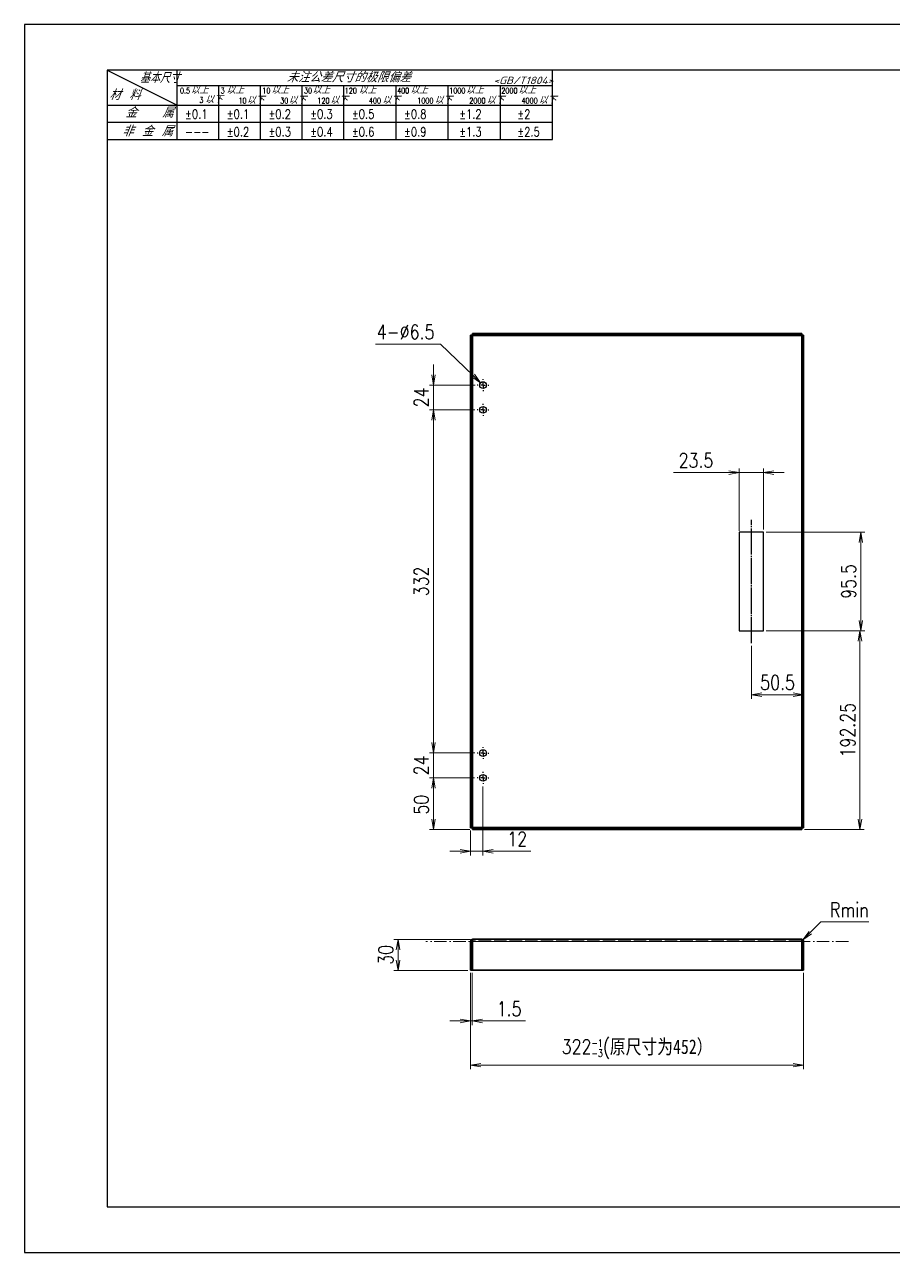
# Model space of a CAD drawing. Header units: millimetres. Extents: x 11446 to 13880, y 14208 to 16802.
# Drawn here: x 11446 to 12286, y 14208 to 15396 of the extents above; entities that cross this region are included whole.
import ezdxf

# ---------------------------------------------------------------- set-up
doc = ezdxf.new("R2010")
doc.units = ezdxf.units.MM
doc.header["$PDMODE"] = 35
for name, pattern in [('AM_ISO02W050x2', [3.75, 3, -0.75]), ('AM_ISO08W050x2', [9, 6, -0.75, 1.5, -0.75]), ('DASHDOT', [18.5, 12, -3, 0.5, -3]), ('DASHED', [15, 12, -3]), ('SLD-中心线', [34.29, 30.48, -1.27, 1.27, -1.27]), ('SLD-实线', [0])]:
    doc.linetypes.add(name, pattern=pattern)
doc.layers.add('CENTER', color=2, linetype='AM_ISO08W050x2', lineweight=18)
doc.layers.add('HIDDEN', color=1, linetype='AM_ISO02W050x2', lineweight=18)
for name, color, linetype in [('CYLINDER', 141, 'Continuous'), ('图\\M+19E79\\M+195B6\\M+18E9A', 7, 'Continuous'), ('标注', 5, 'Continuous')]:
    doc.layers.add(name, color=color, linetype=linetype)
doc.styles.add('DIM', font='romans.shx', dxfattribs={"width": 0.8, "bigfont": 'bigfont.shx'})
doc.styles.add('GB', font='gbeitc.shx', dxfattribs={"bigfont": 'gbcbig.shx'})
doc.dimstyles.new('YH 1-4', dxfattribs={"dimscale": 4, "dimtxt": 3.5, "dimasz": 2.5, "dimexe": 1, "dimexo": 0.625, "dimgap": 1.2, "dimtad": 3, "dimdsep": 46, "dimtxsty": 'DIM', "dimblk": 'OPEN', "dimcen": 0, "dimclrd": 8, "dimclre": 8, "dimclrt": 2, "dimazin": 2, "dimtfac": 0.5, "dimtmove": 0, "dimatfit": 3, "dimldrblk": 'OPEN', "dimfxl": 0, "dimtolj": 2, "dimlwd": 13, "dimlwe": 13, "dimarcsym": 0})
doc.dimstyles.new('YH 1-4$3', dxfattribs={"dimscale": 4, "dimtxt": 3.5, "dimasz": 2.5, "dimexe": 1, "dimexo": 0.625, "dimgap": 1.2, "dimtad": 3, "dimtoh": 1, "dimdsep": 46, "dimtxsty": 'DIM', "dimblk": 'OPEN', "dimcen": 0, "dimclrd": 8, "dimclre": 8, "dimclrt": 2, "dimazin": 2, "dimtfac": 0.5, "dimtofl": 0, "dimtmove": 0, "dimatfit": 3, "dimldrblk": 'OPEN', "dimfxl": 0, "dimtolj": 2, "dimlwd": 13, "dimlwe": 13, "dimarcsym": 0})
doc.dimstyles.new('YH 1-4$4', dxfattribs={"dimscale": 4, "dimtxt": 3.5, "dimasz": 2.5, "dimexe": 1, "dimexo": 0.625, "dimgap": 1.2, "dimtad": 3, "dimtoh": 1, "dimdsep": 46, "dimtxsty": 'DIM', "dimblk": 'OPEN', "dimcen": 0, "dimclrd": 8, "dimclre": 8, "dimclrt": 2, "dimazin": 2, "dimtfac": 0.5, "dimtofl": 0, "dimtmove": 0, "dimatfit": 3, "dimldrblk": 'OPEN', "dimfxl": 0, "dimtolj": 2, "dimlwd": 13, "dimlwe": 13, "dimarcsym": 0})

# ---------------------------------------------------------------- blocks, each defined once
blk = doc.blocks.new('YH A3')
at = {"layer": 'Defpoints', "linetype": 'Continuous'}
for p, q in [((0, 297), (0, 0)), ((420, 297), (0, 297)), ((0, 0), (420, 0))]:
    blk.add_line(p, q, dxfattribs=at)
at = {"layer": '图\\M+19E79\\M+195B6\\M+18E9A', "linetype": 'Continuous'}
for p, q in [((20, 286), (20, 11)), ((410, 286), (20, 286)), ((20, 11), (410, 11))]:
    blk.add_line(p, q, dxfattribs=at)
at = {"layer": '图\\M+19E79\\M+195B6\\M+18E9A', "color": 9}
for p, q in [((20, 286), (36.88, 277.54)), ((36.88, 269.2), (36.88, 286)), ((127.6, 269.2), (127.6, 286)), ((36.88, 282.22), (127.6, 282.22)), ((46.96, 269.2), (46.96, 282.22)), ((57.04, 269.2), (57.04, 282.22)), ((67.12, 269.2), (67.12, 282.22)), ((77.2, 269.2), (77.2, 282.22)), ((89.8, 269.2), (89.8, 282.22)), ((102.4, 269.2), (102.4, 282.22)), ((115, 269.2), (115, 282.22)), ((20, 277.54), (127.6, 277.54)), ((20, 273.37), (127.6, 273.37)), ((20, 269.2), (127.6, 269.2))]:
    blk.add_line(p, q, dxfattribs=at)
for s, height, style, width, p in [('基本尺寸', 2.52, 'GB', 1.2, (27.84, 282.88)), ('未注公差尺寸的极限偏差', 2.52, 'GB', 1.5, (63.32, 283.02)), ('<GB/T1804>', 1.8, 'GB', 1.3, (113.29, 282.59)), ('材 料', 2.52, 'GB', 1.5, (20.42, 278.77)), ('0.5', 1.35, 'DIM', 0.7, (37.54, 280.35)), ('以上', 1.62, 'GB', 1.3, (40.15, 280.3)), ('3', 1.35, 'DIM', 0.8, (42.24, 278.06)), ('以下', 1.62, 'GB', 1.3, (43.61, 278.01)), ('3', 1.35, 'DIM', 0.8, (47.39, 280.35)), ('以上', 1.62, 'GB', 1.3, (48.76, 280.3)), ('10', 1.35, 'DIM', 0.8, (51.7, 277.92)), ('以下', 1.62, 'GB', 1.3, (53.69, 277.87)), ('10', 1.35, 'DIM', 0.8, (57.47, 280.35)), ('以上', 1.62, 'GB', 1.3, (59.6, 280.3)), ('30', 1.35, 'DIM', 0.8, (61.78, 277.92)), ('以下', 1.62, 'GB', 1.3, (63.77, 277.87)), ('30', 1.35, 'DIM', 0.8, (67.55, 280.35)), ('以上', 1.62, 'GB', 1.3, (69.53, 280.3)), ('120', 1.35, 'DIM', 0.8, (70.77, 277.92)), ('以下', 1.62, 'GB', 1.3, (73.85, 277.87)), ('120', 1.35, 'DIM', 0.8, (77.39, 280.35)), ('以上', 1.62, 'GB', 1.3, (80.72, 280.3)), ('400', 1.35, 'DIM', 0.8, (83.21, 277.92)), ('以下', 1.62, 'GB', 1.3, (86.45, 277.87)), ('400', 1.35, 'DIM', 0.8, (90.03, 280.35)), ('以上', 1.62, 'GB', 1.3, (93.19, 280.3)), ('1000', 1.35, 'DIM', 0.8, (94.92, 277.92)), ('以下', 1.62, 'GB', 1.3, (99.05, 277.87)), ('1000', 1.35, 'DIM', 0.8, (102.63, 280.35)), ('以上', 1.62, 'GB', 1.3, (106.67, 280.3)), ('2000', 1.35, 'DIM', 0.8, (107.5, 277.92)), ('以下', 1.62, 'GB', 1.3, (111.65, 277.87)), ('2000', 1.35, 'DIM', 0.8, (115.23, 280.35)), ('以上', 1.62, 'GB', 1.3, (119.31, 280.3)), ('4000', 1.35, 'DIM', 0.8, (120.1, 277.92)), ('以下', 1.62, 'GB', 1.3, (124.25, 277.87)), ('金   属', 2.52, 'GB', 1.5, (24.33, 274.48)), ('\\M+1817D0.1', 2.205, 'DIM', 0.8, (38.78, 274.23)), ('\\M+1817D0.1', 2.205, 'DIM', 0.8, (48.86, 274.23)), ('\\M+1817D0.2', 2.205, 'DIM', 0.8, (58.94, 274.23)), ('\\M+1817D0.3', 2.205, 'DIM', 0.8, (69.02, 274.23)), ('\\M+1817D0.5', 2.205, 'DIM', 0.8, (79.1, 274.23)), ('\\M+1817D0.8', 2.205, 'DIM', 0.8, (91.7, 274.23)), ('\\M+1817D1.2', 2.205, 'DIM', 0.8, (105.02, 274.23)), ('\\M+1817D2', 2.205, 'DIM', 0.8, (119.09, 274.23)), ('非 金 属', 2.52, 'GB', 1.5, (23.53, 269.99)), ('---', 2.205, 'DIM', 0.8, (38.78, 269.94)), ('\\M+1817D0.2', 2.205, 'DIM', 0.8, (48.86, 269.94)), ('\\M+1817D0.3', 2.205, 'DIM', 0.8, (58.94, 269.94)), ('\\M+1817D0.4', 2.205, 'DIM', 0.8, (69.02, 269.94)), ('\\M+1817D0.6', 2.205, 'DIM', 0.8, (79.1, 269.94)), ('\\M+1817D0.9', 2.205, 'DIM', 0.8, (91.7, 269.94)), ('\\M+1817D1.3', 2.205, 'DIM', 0.8, (105.02, 269.94)), ('\\M+1817D2.5', 2.205, 'DIM', 0.8, (119.09, 269.94))]:
    blk.add_text(s, height=height, dxfattribs=dict(at, style=style, width=width)).set_placement(p)
blk = doc.blocks.new('_Open')
at = {"color": 0, "linetype": 'ByBlock', "lineweight": -2}
for p, q in [((-1, 0.17), (0, 0)), ((-1, -0.17), (0, 0)), ((0, 0), (-1, 0))]:
    blk.add_line(p, q, dxfattribs=at)
blk = doc.blocks.new('*D3')
at = {"layer": 'CYLINDER', "color": 8, "lineweight": 13, "transparency": 16777216}
for p, q in [((9710.9, -3228.7), (9637, -3228.7)), ((9641, -3248.7), (9641, -3238.7)), ((9708.6, -3258.7), (9637, -3258.7))]:
    blk.add_line(p, q, dxfattribs=at)
at = {"layer": 'Defpoints', "color": 0, "transparency": 16777216}
for p in [(9641, -3228.7), (9713.4, -3228.7), (9711.1, -3258.7)]:
    blk.add_point(p, dxfattribs=at)
at = {"layer": 'CYLINDER', "color": 8, "lineweight": 13, "transparency": 16777216, "xscale": 10, "yscale": 10, "zscale": 10}
for p, rotation in [((9641, -3228.7), 90), ((9641, -3258.7), 270)]:
    blk.add_blockref('_Open', p, dxfattribs=dict(at, rotation=rotation))
at = {"layer": 'CYLINDER', "color": 2, "transparency": 16777216, "insert": (9629.2, -3243.7), "char_height": 14, "attachment_point": 5, "rotation": 90, "style": 'DIM'}
blk.add_mtext('\\A2;30', dxfattribs=at)
blk = doc.blocks.new('*D10')
at = {"layer": 'CYLINDER', "color": 8, "lineweight": 13, "transparency": 16777216}
for p, q in [((9711.1, -3261.2), (9711.1, -3354.4)), ((10033.1, -3261.2), (10033.1, -3354.4)), ((9721.1, -3350.4), (10023.1, -3350.4))]:
    blk.add_line(p, q, dxfattribs=at)
at = {"layer": 'Defpoints', "color": 0, "transparency": 16777216}
for p in [(9711.1, -3258.7), (10033.1, -3258.7), (10033.1, -3350.4)]:
    blk.add_point(p, dxfattribs=at)
at = {"layer": 'CYLINDER', "color": 8, "lineweight": 13, "transparency": 16777216, "xscale": 10, "yscale": 10, "zscale": 10, "rotation": 180}
blk.add_blockref('_Open', (9711.1, -3350.4), dxfattribs=at)
at = {"layer": 'CYLINDER', "color": 8, "lineweight": 13, "transparency": 16777216, "xscale": 10, "yscale": 10, "zscale": 10}
blk.add_blockref('_Open', (10033.1, -3350.4), dxfattribs=at)
at = {"layer": 'CYLINDER', "color": 2, "transparency": 16777216, "insert": (9872.1, -3334.9), "char_height": 14, "attachment_point": 5, "style": 'DIM'}
blk.add_mtext('\\A2;322{\\H7.000000;\\S-1^ -3;}{\\Fromans,bigfont|c134;(\\fSimSun|b0|i0|c134|p2;原尺寸为452）}', dxfattribs=at)
blk = doc.blocks.new('*D11')
at = {"layer": 'CYLINDER', "color": 8, "lineweight": 13, "transparency": 16777216}
for p, q in [((10049.8, -3211.9), (10039.5, -3222.2)), ((10096, -3211.9), (10049.8, -3211.9))]:
    blk.add_line(p, q, dxfattribs=at)
at = {"layer": 'Defpoints', "color": 0, "transparency": 16777216}
for p in [(10030.9, -3230.9), (10032.5, -3229.3)]:
    blk.add_point(p, dxfattribs=at)
at = {"layer": 'CYLINDER', "color": 8, "lineweight": 13, "transparency": 16777216, "xscale": 10, "yscale": 10, "zscale": 10, "rotation": 225.1577611091042}
blk.add_blockref('_Open', (10032.5, -3229.3), dxfattribs=at)
at = {"layer": 'CYLINDER', "color": 2, "transparency": 16777216, "insert": (10077.3, -3200.1), "char_height": 14, "attachment_point": 5, "style": 'DIM'}
blk.add_mtext('\\A2;{\\Fromans,bigfont|c134;Rmin}', dxfattribs=at)
blk = doc.blocks.new('*D12')
at = {"layer": 'CYLINDER', "color": 8, "lineweight": 13, "transparency": 16777216}
for p, q in [((9711.1, -3261.2), (9711.1, -3311.7)), ((9712.6, -3261.2), (9712.6, -3311.7)), ((9701.1, -3307.7), (9691.1, -3307.7)), ((9711.1, -3307.7), (9712.6, -3307.7)), ((9722.6, -3307.7), (9764.1, -3307.7))]:
    blk.add_line(p, q, dxfattribs=at)
at = {"layer": 'Defpoints', "color": 0, "transparency": 16777216}
for p in [(9711.1, -3258.7), (9712.6, -3258.7), (9712.6, -3307.7)]:
    blk.add_point(p, dxfattribs=at)
at = {"layer": 'CYLINDER', "color": 8, "lineweight": 13, "transparency": 16777216, "xscale": 10, "yscale": 10, "zscale": 10}
blk.add_blockref('_Open', (9711.1, -3307.7), dxfattribs=at)
at = {"layer": 'CYLINDER', "color": 8, "lineweight": 13, "transparency": 16777216, "xscale": 10, "yscale": 10, "zscale": 10, "rotation": 180}
blk.add_blockref('_Open', (9712.6, -3307.7), dxfattribs=at)
at = {"layer": 'CYLINDER', "color": 2, "transparency": 16777216, "insert": (9748.4, -3295.9), "char_height": 14, "attachment_point": 5, "style": 'DIM'}
blk.add_mtext('\\A2;1.5', dxfattribs=at)
blk = doc.blocks.new('*D23')
at = {"layer": 'CYLINDER', "color": 8, "lineweight": 13, "transparency": 16777216}
for p, q in [((9996.9, -2930.2), (10091.6, -2930.2)), ((10087.6, -2940.2), (10087.6, -3112.4)), ((10034, -3122.4), (10091.6, -3122.4))]:
    blk.add_line(p, q, dxfattribs=at)
at = {"layer": 'Defpoints', "color": 0, "transparency": 16777216}
for p in [(9994.4, -2930.2), (10031.5, -3122.4), (10087.6, -3122.4)]:
    blk.add_point(p, dxfattribs=at)
at = {"layer": 'CYLINDER', "color": 8, "lineweight": 13, "transparency": 16777216, "xscale": 10, "yscale": 10, "zscale": 10}
for p, rotation in [((10087.6, -2930.2), 90), ((10087.6, -3122.4), 270)]:
    blk.add_blockref('_Open', p, dxfattribs=dict(at, rotation=rotation))
at = {"layer": 'CYLINDER', "color": 2, "transparency": 16777216, "insert": (10075.8, -3026.3), "char_height": 14, "attachment_point": 5, "rotation": 90, "style": 'DIM'}
blk.add_mtext('\\A2;192.25', dxfattribs=at)
blk = doc.blocks.new('*D24')
at = {"layer": 'CYLINDER', "color": 8, "lineweight": 13, "transparency": 16777216}
for p, q in [((9996.9, -2834.7), (10092.4, -2834.7)), ((10088.4, -2920.2), (10088.4, -2844.7)), ((9996.9, -2930.2), (10092.4, -2930.2))]:
    blk.add_line(p, q, dxfattribs=at)
at = {"layer": 'Defpoints', "color": 0, "transparency": 16777216}
for p in [(9994.4, -2834.7), (10088.4, -2834.7), (9994.4, -2930.2)]:
    blk.add_point(p, dxfattribs=at)
at = {"layer": 'CYLINDER', "color": 8, "lineweight": 13, "transparency": 16777216, "xscale": 10, "yscale": 10, "zscale": 10}
for p, rotation in [((10088.4, -2834.7), 90), ((10088.4, -2930.2), 270)]:
    blk.add_blockref('_Open', p, dxfattribs=dict(at, rotation=rotation))
at = {"layer": 'CYLINDER', "color": 2, "transparency": 16777216, "insert": (10076.6, -2882.4), "char_height": 14, "attachment_point": 5, "rotation": 90, "style": 'DIM'}
blk.add_mtext('\\A2;95.5', dxfattribs=at)
blk = doc.blocks.new('*D25')
at = {"layer": 'CYLINDER', "color": 8, "lineweight": 13, "transparency": 16777216}
for p, q in [((9960.9, -2777.1), (9907.2, -2777.1)), ((9970.9, -2833.3), (9970.9, -2773.1)), ((9994.4, -2777.1), (9970.9, -2777.1)), ((9994.4, -2832.2), (9994.4, -2773.1)), ((10004.4, -2777.1), (10014.4, -2777.1))]:
    blk.add_line(p, q, dxfattribs=at)
at = {"layer": 'Defpoints', "color": 0, "transparency": 16777216}
for p in [(9994.4, -2777.1), (9970.9, -2835.8), (9994.4, -2834.7)]:
    blk.add_point(p, dxfattribs=at)
at = {"layer": 'CYLINDER', "color": 8, "lineweight": 13, "transparency": 16777216, "xscale": 10, "yscale": 10, "zscale": 10}
blk.add_blockref('_Open', (9970.9, -2777.1), dxfattribs=at)
at = {"layer": 'CYLINDER', "color": 8, "lineweight": 13, "transparency": 16777216, "xscale": 10, "yscale": 10, "zscale": 10, "rotation": 180}
blk.add_blockref('_Open', (9994.4, -2777.1), dxfattribs=at)
at = {"layer": 'CYLINDER', "color": 2, "transparency": 16777216, "insert": (9929, -2765.3), "char_height": 14, "attachment_point": 5, "style": 'DIM'}
blk.add_mtext('\\A2;23.5', dxfattribs=at)
blk = doc.blocks.new('*D26')
at = {"layer": 'CYLINDER', "color": 8, "lineweight": 13, "transparency": 16777216}
for p, q in [((9982.6, -2944.7), (9982.6, -2996)), ((10033.1, -2948.2), (10033.1, -2996)), ((9992.6, -2992), (10023.1, -2992))]:
    blk.add_line(p, q, dxfattribs=at)
at = {"layer": 'Defpoints', "color": 0, "transparency": 16777216}
for p in [(9982.6, -2942.2), (10033.1, -2945.7), (10033.1, -2992)]:
    blk.add_point(p, dxfattribs=at)
at = {"layer": 'CYLINDER', "color": 8, "lineweight": 13, "transparency": 16777216, "xscale": 10, "yscale": 10, "zscale": 10, "rotation": 180}
blk.add_blockref('_Open', (9982.6, -2992), dxfattribs=at)
at = {"layer": 'CYLINDER', "color": 8, "lineweight": 13, "transparency": 16777216, "xscale": 10, "yscale": 10, "zscale": 10}
blk.add_blockref('_Open', (10033.1, -2992), dxfattribs=at)
at = {"layer": 'CYLINDER', "color": 2, "transparency": 16777216, "insert": (10007.9, -2980.2), "char_height": 14, "attachment_point": 5, "style": 'DIM'}
blk.add_mtext('\\A2;50.5', dxfattribs=at)
blk = doc.blocks.new('*D27')
at = {"layer": 'CYLINDER', "color": 8, "lineweight": 13, "transparency": 16777216}
for p, q in [((9714.9, -3072.4), (9671.3, -3072.4)), ((9675.3, -3082.4), (9675.3, -3112.4)), ((9710.3, -3122.4), (9671.3, -3122.4))]:
    blk.add_line(p, q, dxfattribs=at)
at = {"layer": 'Defpoints', "color": 0, "transparency": 16777216}
for p in [(9717.4, -3072.4), (9675.3, -3122.4), (9712.8, -3122.4)]:
    blk.add_point(p, dxfattribs=at)
at = {"layer": 'CYLINDER', "color": 8, "lineweight": 13, "transparency": 16777216, "xscale": 10, "yscale": 10, "zscale": 10}
for p, rotation in [((9675.3, -3072.4), 90), ((9675.3, -3122.4), 270)]:
    blk.add_blockref('_Open', p, dxfattribs=dict(at, rotation=rotation))
at = {"layer": 'CYLINDER', "color": 2, "transparency": 16777216, "insert": (9663.5, -3098.4), "char_height": 14, "attachment_point": 5, "rotation": 90, "style": 'DIM'}
blk.add_mtext('\\A2;50', dxfattribs=at)
blk = doc.blocks.new('*D28')
at = {"layer": 'CYLINDER', "color": 8, "lineweight": 13, "transparency": 16777216}
for p, q in [((9675.3, -3038.4), (9675.3, -3028.4)), ((9714.9, -3048.4), (9671.3, -3048.4)), ((9675.3, -3072.4), (9675.3, -3048.4)), ((9714.9, -3072.4), (9671.3, -3072.4)), ((9675.3, -3082.4), (9675.3, -3092.4))]:
    blk.add_line(p, q, dxfattribs=at)
at = {"layer": 'Defpoints', "color": 0, "transparency": 16777216}
for p in [(9675.3, -3048.4), (9717.4, -3048.4), (9717.4, -3072.4)]:
    blk.add_point(p, dxfattribs=at)
at = {"layer": 'CYLINDER', "color": 8, "lineweight": 13, "transparency": 16777216, "xscale": 10, "yscale": 10, "zscale": 10}
for p, rotation in [((9675.3, -3048.4), 270), ((9675.3, -3072.4), 90)]:
    blk.add_blockref('_Open', p, dxfattribs=dict(at, rotation=rotation))
at = {"layer": 'CYLINDER', "color": 2, "transparency": 16777216, "insert": (9663.5, -3060.4), "char_height": 14, "attachment_point": 5, "rotation": 90, "style": 'DIM'}
blk.add_mtext('\\A2;24', dxfattribs=at)
blk = doc.blocks.new('*D29')
at = {"layer": 'CYLINDER', "color": 8, "lineweight": 13, "transparency": 16777216}
for p, q in [((9715.3, -2716.4), (9671.3, -2716.4)), ((9675.3, -3038.4), (9675.3, -2726.4)), ((9715.3, -3048.4), (9671.3, -3048.4))]:
    blk.add_line(p, q, dxfattribs=at)
at = {"layer": 'Defpoints', "color": 0, "transparency": 16777216}
for p in [(9675.3, -2716.4), (9717.8, -2716.4), (9717.8, -3048.4)]:
    blk.add_point(p, dxfattribs=at)
at = {"layer": 'CYLINDER', "color": 8, "lineweight": 13, "transparency": 16777216, "xscale": 10, "yscale": 10, "zscale": 10}
for p, rotation in [((9675.3, -2716.4), 90), ((9675.3, -3048.4), 270)]:
    blk.add_blockref('_Open', p, dxfattribs=dict(at, rotation=rotation))
at = {"layer": 'CYLINDER', "color": 2, "transparency": 16777216, "insert": (9663.5, -2882.4), "char_height": 14, "attachment_point": 5, "rotation": 90, "style": 'DIM'}
blk.add_mtext('\\A2;332', dxfattribs=at)
blk = doc.blocks.new('*D30')
at = {"layer": 'CYLINDER', "color": 8, "lineweight": 13, "transparency": 16777216}
for p, q in [((9675.3, -2682.4), (9675.3, -2672.4)), ((9715.6, -2692.4), (9671.3, -2692.4)), ((9675.3, -2692.4), (9675.3, -2716.4)), ((9714.6, -2716.4), (9671.3, -2716.4)), ((9675.3, -2726.4), (9675.3, -2736.4))]:
    blk.add_line(p, q, dxfattribs=at)
at = {"layer": 'Defpoints', "color": 0, "transparency": 16777216}
for p in [(9718.1, -2692.4), (9675.3, -2716.4), (9717.1, -2716.4)]:
    blk.add_point(p, dxfattribs=at)
at = {"layer": 'CYLINDER', "color": 8, "lineweight": 13, "transparency": 16777216, "xscale": 10, "yscale": 10, "zscale": 10}
for p, rotation in [((9675.3, -2692.4), 270), ((9675.3, -2716.4), 90)]:
    blk.add_blockref('_Open', p, dxfattribs=dict(at, rotation=rotation))
at = {"layer": 'CYLINDER', "color": 2, "transparency": 16777216, "insert": (9663.5, -2704.4), "char_height": 14, "attachment_point": 5, "rotation": 90, "style": 'DIM'}
blk.add_mtext('\\A2;24', dxfattribs=at)
blk = doc.blocks.new('*D31')
at = {"layer": 'CYLINDER', "color": 8, "lineweight": 13, "transparency": 16777216}
for p, q in [((9619.2, -2652.8), (9682.2, -2652.8)), ((9682.2, -2652.8), (9713.6, -2683.2))]:
    blk.add_line(p, q, dxfattribs=at)
at = {"layer": 'Defpoints', "color": 0, "transparency": 16777216}
for p in [(9720.8, -2690.2), (9725.5, -2694.7)]:
    blk.add_point(p, dxfattribs=at)
at = {"layer": 'CYLINDER', "color": 8, "lineweight": 13, "transparency": 16777216, "xscale": 10, "yscale": 10, "zscale": 10, "rotation": 315.9403564088707}
blk.add_blockref('_Open', (9720.8, -2690.2), dxfattribs=at)
at = {"layer": 'CYLINDER', "color": 2, "transparency": 16777216, "insert": (9648.3, -2641), "char_height": 14, "attachment_point": 5, "style": 'DIM'}
blk.add_mtext('\\A2;4-%%c6.5', dxfattribs=at)
blk = doc.blocks.new('*D32')
at = {"layer": 'CYLINDER', "color": 8, "lineweight": 13, "transparency": 16777216}
for p, q in [((9723.1, -3080.7), (9723.1, -3147.5)), ((9711.1, -3123.3), (9711.1, -3147.5)), ((9701.1, -3143.5), (9691.1, -3143.5)), ((9711.1, -3143.5), (9723.1, -3143.5)), ((9733.1, -3143.5), (9769.3, -3143.5))]:
    blk.add_line(p, q, dxfattribs=at)
at = {"layer": 'Defpoints', "color": 0, "transparency": 16777216}
for p in [(9723.1, -3078.2), (9711.1, -3120.8), (9723.1, -3143.5)]:
    blk.add_point(p, dxfattribs=at)
at = {"layer": 'CYLINDER', "color": 8, "lineweight": 13, "transparency": 16777216, "xscale": 10, "yscale": 10, "zscale": 10}
blk.add_blockref('_Open', (9711.1, -3143.5), dxfattribs=at)
at = {"layer": 'CYLINDER', "color": 8, "lineweight": 13, "transparency": 16777216, "xscale": 10, "yscale": 10, "zscale": 10, "rotation": 180}
blk.add_blockref('_Open', (9723.1, -3143.5), dxfattribs=at)
at = {"layer": 'CYLINDER', "color": 2, "transparency": 16777216, "insert": (9756.2, -3131.7), "char_height": 14, "attachment_point": 5, "style": 'DIM'}
blk.add_mtext('\\A2;12', dxfattribs=at)

msp = doc.modelspace()

# ---------------------------------------------------------------- linework, layer by layer
at = {"color": 7, "lineweight": 35}
for p, q in [((11877.012, 15010.478), (11877.012, 15095.551)), ((11878.512, 15010.478), (11878.512, 15095.551)), ((11878.689, 15097.228), (12197.335, 15097.228)), ((11878.689, 15095.728), (12197.335, 15095.728)), ((12197.512, 15095.551), (12197.512, 15010.478)), ((12199.012, 15095.551), (12199.012, 15010.478)), ((11877.012, 14710.478), (11877.012, 15003.978)), ((11878.512, 14710.478), (11878.512, 15003.978)), ((12197.512, 15003.978), (12197.512, 14710.478)), ((12199.012, 15003.978), (12199.012, 14710.478)), ((11877.012, 14618.904), (11877.012, 14703.978)), ((11878.512, 14618.904), (11878.512, 14703.978)), ((12197.512, 14703.978), (12197.512, 14618.904)), ((12199.012, 14703.978), (12199.012, 14618.904)), ((12197.335, 14618.728), (11878.689, 14618.728)), ((12197.335, 14617.228), (11878.689, 14617.228)), ((11877.012, 14508.762), (11877.012, 14480.999)), ((11878.512, 14508.762), (11878.512, 14480.999)), ((11878.689, 14480.999), (11878.689, 14508.762)), ((12196.775, 14510.999), (11879.249, 14510.999)), ((12197.335, 14508.762), (12197.335, 14480.999)), ((12197.512, 14480.999), (12197.512, 14508.762)), ((12199.012, 14480.999), (12199.012, 14508.762)), ((11878.689, 14480.999), (12197.335, 14480.999))]:
    msp.add_line(p, q, dxfattribs=at)
at = {"color": 7, "lineweight": 35, "ltscale": 0.0375}
for p, q in [((11877.012, 15095.551), (11878.512, 15095.551)), ((11878.689, 15097.228), (11878.689, 15095.728)), ((12197.335, 15097.228), (12197.335, 15095.728)), ((12199.012, 15095.551), (12197.512, 15095.551)), ((11878.512, 15010.478), (11877.012, 15010.478)), ((12199.012, 15010.478), (12197.512, 15010.478)), ((11878.512, 15003.978), (11877.012, 15003.978)), ((12199.012, 15003.978), (12197.512, 15003.978)), ((11878.512, 14710.478), (11877.012, 14710.478)), ((12199.012, 14710.478), (12197.512, 14710.478)), ((11878.512, 14703.978), (11877.012, 14703.978)), ((12199.012, 14703.978), (12197.512, 14703.978)), ((11877.012, 14618.904), (11878.512, 14618.904)), ((11878.689, 14617.228), (11878.689, 14618.728)), ((12197.335, 14617.228), (12197.335, 14618.728)), ((12199.012, 14618.904), (12197.512, 14618.904)), ((11877.012, 14480.999), (11878.512, 14480.999)), ((12199.012, 14480.999), (12197.512, 14480.999))]:
    msp.add_line(p, q, dxfattribs=at)
at = {"color": 7, "lineweight": 35, "ltscale": 0.023134}
for p, q in [((11879.249, 15094.991), (11878.512, 15095.551)), ((11878.689, 15095.728), (11879.249, 15094.991)), ((12196.775, 15094.991), (12197.335, 15095.728)), ((12197.512, 15095.551), (12196.775, 15094.991)), ((11878.512, 14618.904), (11879.249, 14619.464)), ((12196.775, 14619.464), (12197.512, 14618.904))]:
    msp.add_line(p, q, dxfattribs=at)
at = {"color": 7, "lineweight": 13}
for p, q in [((11879.249, 14619.464), (11879.249, 15094.991)), ((12196.775, 15094.991), (11879.249, 15094.991)), ((12196.775, 15094.991), (12196.775, 14619.464)), ((12196.775, 14619.464), (11879.249, 14619.464)), ((12197.335, 14508.762), (11878.689, 14508.762))]:
    msp.add_line(p, q, dxfattribs=at)
at = {"color": 7, "lineweight": 35, "ltscale": 0.08125}
for p, q in [((11877.012, 15010.478), (11877.012, 15007.228)), ((11877.012, 15007.228), (11877.012, 15003.978)), ((11878.512, 15007.228), (11878.512, 15010.478)), ((11878.512, 15003.978), (11878.512, 15007.228)), ((12197.512, 15010.478), (12197.512, 15007.228)), ((12197.512, 15007.228), (12197.512, 15003.978)), ((12199.012, 15010.478), (12199.012, 15007.228)), ((12199.012, 15007.228), (12199.012, 15003.978)), ((11877.012, 14710.478), (11877.012, 14707.228)), ((11878.512, 14707.228), (11878.512, 14710.478)), ((12197.512, 14710.478), (12197.512, 14707.228)), ((12199.012, 14710.478), (12199.012, 14707.228)), ((11877.012, 14707.228), (11877.012, 14703.978)), ((11878.512, 14703.978), (11878.512, 14707.228)), ((12197.512, 14707.228), (12197.512, 14703.978)), ((12199.012, 14707.228), (12199.012, 14703.978))]:
    msp.add_line(p, q, dxfattribs=at)
at = {"color": 7, "linetype": 'SLD-实线'}
for p, q in [((12160.262, 14904.978), (12136.762, 14904.978)), ((12136.762, 14904.978), (12136.762, 14809.478)), ((12160.262, 14809.478), (12160.262, 14904.978)), ((12136.762, 14809.478), (12160.262, 14809.478))]:
    msp.add_line(p, q, dxfattribs=at)
at = {"color": 7, "lineweight": 35, "ltscale": 0.023133}
for p, q in [((11879.249, 14619.464), (11878.689, 14618.728)), ((12197.335, 14618.728), (12196.775, 14619.464))]:
    msp.add_line(p, q, dxfattribs=at)
at = {"color": 7, "lineweight": 13, "ltscale": 0.0375}
for p, q in [((11877.012, 14508.762), (11878.512, 14508.762)), ((12199.012, 14508.762), (12197.512, 14508.762))]:
    msp.add_line(p, q, dxfattribs=at)
at = {"color": 7, "lineweight": 35, "ltscale": 0.000109874}
for p, q in [((11879.249, 14510.999), (11879.244, 14510.998)), ((12196.78, 14510.998), (12196.775, 14510.999))]:
    msp.add_line(p, q, dxfattribs=at)
at = {"color": 7, "lineweight": 35, "ltscale": 0.000602846}
msp.add_line((12197.335, 14508.762), (12197.335, 14508.786), dxfattribs=at)
at = {"color": 7, "lineweight": 35}
msp.add_lwpolyline([(11878.689, 14508.762), (11878.703, 14509.262), (11878.752, 14509.796), (11878.858, 14510.363), (11878.939, 14510.625), (11879.033, 14510.826), (11879.089, 14510.906), (11879.183, 14510.983), (11879.249, 14510.999)], dxfattribs=at)
at = {"color": 7, "linetype": 'SLD-实线'}
for centre in [(11889.012, 15047.228), (11889.012, 15023.228), (11889.012, 14691.228), (11889.012, 14667.228)]:
    msp.add_circle(centre, 3.25, dxfattribs=at)
at = {"color": 7, "lineweight": 35}
for centre, radius, start, end in [((11879.249, 14508.762), 2.237, 90.000003, 180.000005), ((11879.249, 14508.762), 0.737, 137.832166, 180.000005), ((12196.775, 14508.762), 2.237, 0, 90.000003), ((12196.775, 14508.762), 0.737, 0, 42.167833), ((12188.582, 14508.764), 8.753, 359.983514, 3.221972)]:
    msp.add_arc(centre, radius, start, end, dxfattribs=at)
msp.add_ellipse((12196.775, 14508.762), major_axis=(0, 2.237), ratio=0.25030104, start_param=4.71238898, end_param=6.28318531, dxfattribs=at)
at = {"layer": 'CENTER', "linetype": 'DASHDOT', "lineweight": 13, "ltscale": 0.045007}
for p, q in [((11878.662, 15007.228), (11876.862, 15007.228)), ((12199.162, 15007.228), (12197.362, 15007.228)), ((11878.662, 14707.228), (11876.862, 14707.228)), ((12199.162, 14707.228), (12197.362, 14707.228)), ((11878.662, 14495.999), (11876.862, 14495.999)), ((12199.162, 14495.999), (12197.362, 14495.999))]:
    msp.add_line(p, q, dxfattribs=at)
at = {"layer": 'CENTER', "linetype": 'DASHDOT', "lineweight": 13}
msp.add_line((12242.238, 14508.762), (11833.785, 14508.762), dxfattribs=at)
at = {"layer": 'HIDDEN', "linetype": 'DASHED', "lineweight": 13, "ltscale": 0.057645}
for p, q in [((11879.249, 15094.991), (11877.012, 15095.551)), ((12199.012, 15095.551), (12196.775, 15094.991)), ((11877.012, 14618.904), (11879.249, 14619.464)), ((12196.775, 14619.464), (12199.012, 14618.904))]:
    msp.add_line(p, q, dxfattribs=at)
at = {"layer": 'HIDDEN', "linetype": 'DASHED', "lineweight": 13, "ltscale": 0.057642}
for p, q in [((11878.689, 15097.228), (11879.249, 15094.991)), ((12196.775, 15094.991), (12197.335, 15097.228))]:
    msp.add_line(p, q, dxfattribs=at)
at = {"layer": 'HIDDEN', "linetype": 'DASHED', "lineweight": 13}
for p, q in [((12196.775, 15094.991), (11879.249, 15094.991)), ((11879.249, 14619.464), (11879.249, 15094.991)), ((12196.775, 15094.991), (12196.775, 14619.464)), ((12196.775, 14619.464), (11879.249, 14619.464)), ((11878.689, 14508.762), (12197.335, 14508.762)), ((12197.335, 14508.762), (11878.689, 14508.762)), ((11878.689, 14508.762), (12197.335, 14508.762)), ((12196.775, 14509.499), (11879.249, 14509.499))]:
    msp.add_line(p, q, dxfattribs=at)
at = {"layer": 'HIDDEN', "linetype": 'DASHED', "lineweight": 13, "ltscale": 0.057641}
for p, q in [((11879.249, 14619.464), (11878.689, 14617.228)), ((12197.335, 14617.228), (12196.775, 14619.464))]:
    msp.add_line(p, q, dxfattribs=at)
at = {"layer": 'HIDDEN', "linetype": 'DASHED', "lineweight": 13, "ltscale": 0.0375}
for p, q in [((11877.012, 14508.762), (11878.512, 14508.762)), ((11879.249, 14510.999), (11879.249, 14509.499)), ((11879.249, 14510.999), (11879.249, 14509.499)), ((12196.775, 14510.999), (12196.775, 14509.499)), ((12196.775, 14510.999), (12196.775, 14509.499)), ((12199.012, 14508.762), (12197.512, 14508.762)), ((11878.512, 14499.249), (11877.012, 14499.249)), ((11878.512, 14499.249), (11877.012, 14499.249)), ((11878.512, 14495.999), (11877.012, 14495.999)), ((11878.512, 14495.999), (11877.012, 14495.999)), ((11878.512, 14495.999), (11877.012, 14495.999)), ((11878.512, 14495.999), (11877.012, 14495.999)), ((12199.012, 14499.249), (12197.512, 14499.249)), ((12199.012, 14499.249), (12197.512, 14499.249)), ((12199.012, 14495.999), (12197.512, 14495.999)), ((12199.012, 14495.999), (12197.512, 14495.999)), ((12199.012, 14495.999), (12197.512, 14495.999)), ((12199.012, 14495.999), (12197.512, 14495.999))]:
    msp.add_line(p, q, dxfattribs=at)
at = {"layer": 'HIDDEN', "linetype": 'DASHED', "lineweight": 13}
for points in [[(11878.689, 14508.762), (11878.732, 14509.046), (11878.8, 14509.202), (11878.94, 14509.376), (11879.136, 14509.484), (11879.249, 14509.499)], [(12197.335, 14508.786), (12197.285, 14509.067), (12197.215, 14509.218), (12197.076, 14509.383), (12196.884, 14509.485), (12196.775, 14509.499)]]:
    msp.add_lwpolyline(points, dxfattribs=at)
for centre, start, end in [((11879.249, 14508.762), 90.000003, 137.832166), ((12196.775, 14508.762), 42.167833, 90.000003)]:
    msp.add_arc(centre, 0.737, start, end, dxfattribs=at)
for centre, major_axis, ratio, start_param, end_param in [((11879.249, 14508.762), (0, 2.237), 0.25030104, 0.00755069, 1.57079633), ((11879.249, 14508.762), (0, 0.737), 0.76000993, 0, 1.57079633), ((12196.775, 14508.762), (0, 0.737), 0.76000993, 4.71238898, 6.28318531), ((12196.775, 14508.762), (0, 2.237), 0.25030103, 4.93532612, 6.27560798)]:
    msp.add_ellipse(centre, major_axis=major_axis, ratio=ratio, start_param=start_param, end_param=end_param, dxfattribs=at)
at = {"layer": '标注', "color": 0}
for p, q in [((11889.012, 15052.228), (11889.012, 15052.978)), ((11884.012, 15047.228), (11883.262, 15047.228)), ((11889.012, 15047.228), (11886.512, 15047.228)), ((11889.012, 15047.228), (11889.012, 15049.728)), ((11889.012, 15047.228), (11889.012, 15044.728)), ((11889.012, 15047.228), (11891.512, 15047.228)), ((11889.012, 15042.228), (11889.012, 15041.478)), ((11894.012, 15047.228), (11894.762, 15047.228)), ((11889.012, 15028.228), (11889.012, 15028.978)), ((11884.012, 15023.228), (11883.262, 15023.228)), ((11889.012, 15023.228), (11886.512, 15023.228)), ((11889.012, 15023.228), (11889.012, 15025.728)), ((11889.012, 15023.228), (11889.012, 15020.728)), ((11889.012, 15023.228), (11891.512, 15023.228)), ((11889.012, 15018.228), (11889.012, 15017.478)), ((11894.012, 15023.228), (11894.762, 15023.228)), ((11889.012, 14696.228), (11889.012, 14696.978)), ((11884.012, 14691.228), (11883.262, 14691.228)), ((11889.012, 14691.228), (11886.512, 14691.228)), ((11889.012, 14691.228), (11889.012, 14693.728)), ((11889.012, 14691.228), (11889.012, 14688.728)), ((11889.012, 14691.228), (11891.512, 14691.228)), ((11889.012, 14686.228), (11889.012, 14685.478)), ((11894.012, 14691.228), (11894.762, 14691.228)), ((11889.012, 14672.228), (11889.012, 14672.978)), ((11884.012, 14667.228), (11883.262, 14667.228)), ((11889.012, 14667.228), (11886.512, 14667.228)), ((11889.012, 14667.228), (11889.012, 14669.728)), ((11889.012, 14667.228), (11889.012, 14664.728)), ((11889.012, 14667.228), (11891.512, 14667.228)), ((11889.012, 14662.228), (11889.012, 14661.478)), ((11894.012, 14667.228), (11894.762, 14667.228))]:
    msp.add_line(p, q, dxfattribs=at)
at = {"layer": '标注', "linetype": 'SLD-中心线', "ltscale": 0.833333}
msp.add_line((12148.512, 14797.478), (12148.512, 14916.978), dxfattribs=at)

# ---------------------------------------------------------------- block references
at = {"xscale": 4, "yscale": 4, "zscale": 4}
msp.add_blockref('YH A3', (11445.793, 14208.046), dxfattribs=at)

# ---------------------------------------------------------------- dimensions: what is measured, and where the dimension line sits
at = {"layer": 'CYLINDER'}
dim = msp.add_diameter_dim_2p(p1=(11891.347, 15044.968), p2=(11886.676, 15049.488), dimstyle='YH 1-4$3', override={"dimpost": '4-%%c<>'}, dxfattribs=at)
dim.commit()
dim.dimension.update_dxf_attribs({"geometry": '*D31', "text_midpoint": (11814.181, 15086.869), "dimtype": 131, "insert": (2165.867, 17739.671)})
for base, p1, p2, picture, middle in [((11841.179, 15023.228), (11884.012, 15047.228), (11883.012, 15023.228), '*D30', (11841.179, 15035.228)), ((11841.179, 14691.228), (11883.262, 14667.228), (11883.262, 14691.228), '*D28', (11841.179, 14679.228)), ((11841.179, 14617.228), (11883.262, 14667.228), (11878.689, 14617.228), '*D27', (11841.179, 14641.269))]:
    dim = msp.add_linear_dim(base=base, p1=p1, p2=p2, angle=90, dimstyle='YH 1-4', dxfattribs=at)
    dim.commit()
    dim.dimension.update_dxf_attribs({"geometry": picture, "text_midpoint": middle, "dimtype": 128, "insert": (2165.867, 17739.671)})
for base, p1, p2, picture, middle in [((11841.179, 15023.228), (11883.637, 14691.228), (11883.637, 15023.228), '*D29', (11829.379, 14857.228)), ((12254.276, 14904.978), (12160.262, 14809.478), (12160.262, 14904.978), '*D24', (12242.476, 14857.228)), ((12253.464, 14617.228), (12160.262, 14809.478), (12197.335, 14617.228), '*D23', (12241.664, 14713.353)), ((11806.868, 14510.999), (11877.012, 14480.999), (11879.249, 14510.999), '*D3', (11795.068, 14495.999))]:
    dim = msp.add_linear_dim(base=base, p1=p1, p2=p2, angle=90, dimstyle='YH 1-4', dxfattribs=at)
    dim.commit()
    dim.dimension.update_dxf_attribs({"geometry": picture, "text_midpoint": middle, "insert": (2165.867, 17739.671)})
dim = msp.add_linear_dim(base=(12160.262, 14962.599), p1=(12136.762, 14903.845), p2=(12160.262, 14904.978), dimstyle='YH 1-4', dxfattribs=at)
dim.commit()
dim.dimension.update_dxf_attribs({"geometry": '*D25', "text_midpoint": (12094.895, 14962.599), "dimtype": 128, "insert": (2165.867, 17739.671)})
for base, p1, p2, picture, middle in [((12199.012, 14747.665), (12148.512, 14797.478), (12199.012, 14794.013), '*D26', (12173.762, 14759.465)), ((11889.012, 14596.166), (11877.012, 14618.904), (11889.012, 14661.478), '*D32', (11922.079, 14607.966)), ((11878.512, 14432.001), (11877.012, 14480.999), (11878.512, 14480.999), '*D12', (11914.245, 14443.801))]:
    dim = msp.add_linear_dim(base=base, p1=p1, p2=p2, dimstyle='YH 1-4', dxfattribs=at)
    dim.commit()
    dim.dimension.update_dxf_attribs({"geometry": picture, "text_midpoint": middle, "insert": (2165.867, 17739.671)})
dim = msp.add_radius_dim(center=(12196.775, 14508.762), mpoint=(12198.352, 14510.348), text='{\\Fromans,bigfont|c134;Rmin}', dimstyle='YH 1-4$4', dxfattribs=at)
dim.commit()
dim.dimension.update_dxf_attribs({"geometry": '*D11', "text_midpoint": (12243.153, 14527.777), "dimtype": 132, "insert": (2165.867, 17739.671)})
dim = msp.add_linear_dim(base=(12199.012, 14389.289), p1=(11877.012, 14480.999), p2=(12199.012, 14480.999), text='<>{\\Fromans,bigfont|c134;(\\fSimSun|b0|i0|c134|p2;原尺寸为452）}', dimstyle='YH 1-4', override={"dimgap": 1.2, "dimtol": 1, "dimlim": 0, "dimtp": -1, "dimtm": 3}, dxfattribs=at)
dim.commit()
dim.dimension.update_dxf_attribs({"geometry": '*D10', "text_midpoint": (12038.012, 14404.756), "insert": (2165.867, 17739.671)})

doc.saveas('drawing.dxf')
